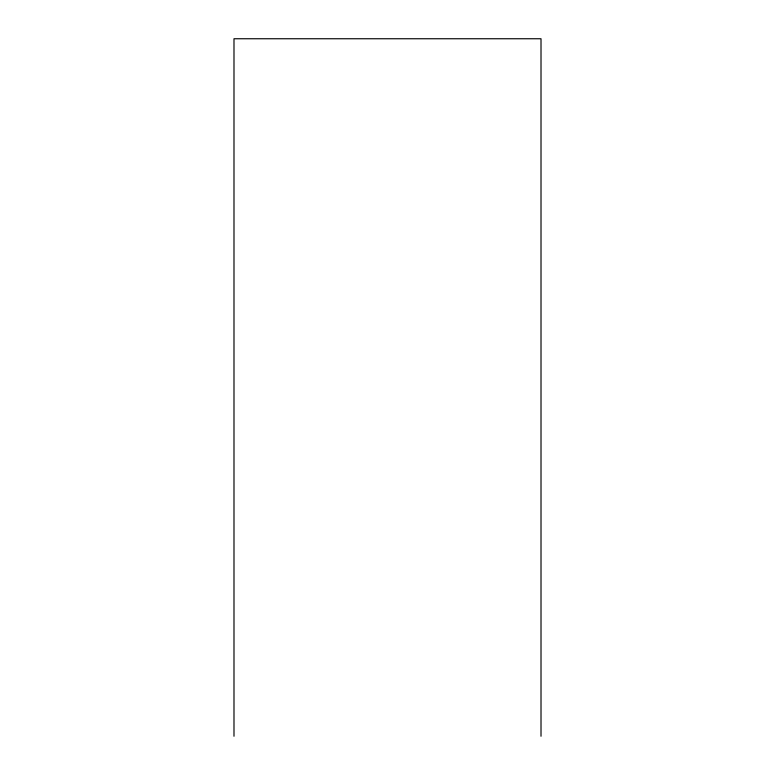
<?xml version="1.0" encoding="UTF-8"?>
<svg xmlns="http://www.w3.org/2000/svg" width="775" height="775" viewBox="0 0 775 775"><rect width="100%" height="100%" fill="white"/><g stroke="black" fill="none" stroke-linecap="round" stroke-linejoin="round"><path stroke-width="1.16" d="M541.008 736.25L541.008 38.75L233.992 38.75L233.992 736.25"/></g></svg>
